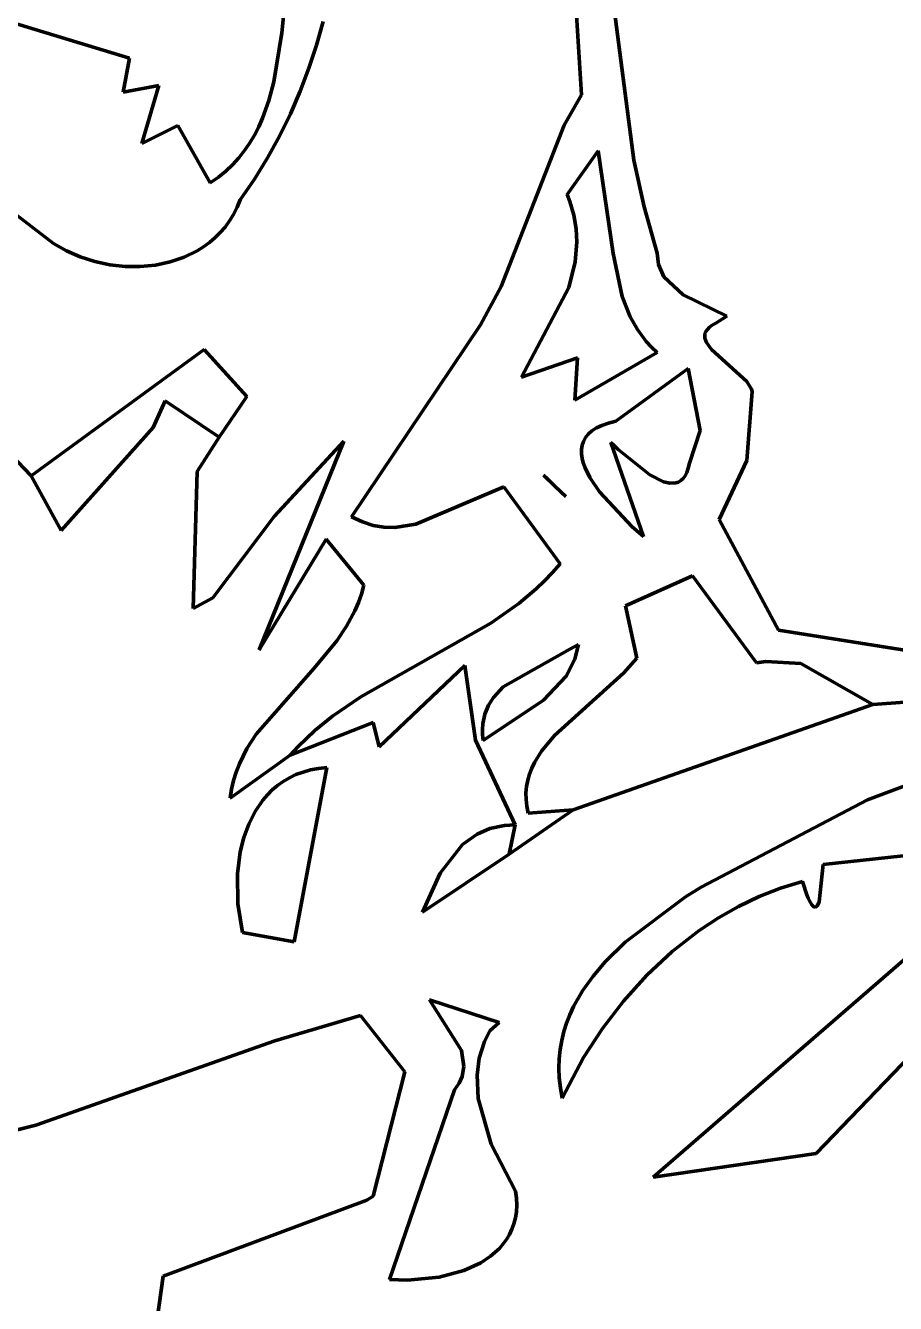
# Model space of a CAD drawing. Header units: millimetres. Extents: x 0 to 8.5, y 0 to 13.2.
# Drawn here: x 6.874 to 7.403, y 7.766 to 8.544 of the extents above; entities that cross this region are included whole.
import ezdxf

# ---------------------------------------------------------------- set-up
doc = ezdxf.new("R2010")
doc.units = ezdxf.units.MM
for name, color, linetype, lineweight in [('color#060606ff', 7, 'CONTINUOUS', 100), ('color#5c5c5cff', 7, 'CONTINUOUS', 100), ('color#aeaeaeff', 7, 'CONTINUOUS', 100), ('color#ffffffff', 7, 'CONTINUOUS', 100)]:
    doc.layers.add(name, color=color, linetype=linetype, lineweight=lineweight)

msp = doc.modelspace()

# ---------------------------------------------------------------- linework, layer by layer
at = {"layer": 'color#060606ff'}
for p, q in [((7.02945, 8.53921), (7.03578, 8.60323)), ((6.84469, 8.55187), (6.93681, 8.52395)), ((7.05458, 8.54621), (7.05055, 8.53187)), ((7.02459, 8.50951), (7.02945, 8.53921)), ((7.05055, 8.53187), (7.0459, 8.51771)), ((6.93681, 8.52395), (6.93284, 8.5033)), ((7.0459, 8.51771), (7.04061, 8.50375)), ((6.93284, 8.5033), (6.95451, 8.50724)), ((6.95451, 8.50724), (6.94433, 8.47203)), ((7.02154, 8.49818), (7.02459, 8.50951)), ((7.01766, 8.48734), (7.02154, 8.49818)), ((7.04061, 8.50375), (7.03467, 8.49002)), ((7.03467, 8.49002), (7.02806, 8.47653)), ((6.94433, 8.47203), (6.96606, 8.48301)), ((6.96606, 8.48301), (6.98588, 8.44806)), ((7.01278, 8.47712), (7.01535, 8.48215)), ((7.01535, 8.48215), (7.01766, 8.48734)), ((7.00993, 8.47229), (7.01278, 8.47712)), ((7.02806, 8.47653), (7.02076, 8.46331)), ((7.00331, 8.46324), (7.00678, 8.46765)), ((7.00678, 8.46765), (7.00993, 8.47229)), ((6.99534, 8.45512), (6.9995, 8.45905)), ((6.9995, 8.45905), (7.00331, 8.46324)), ((7.02076, 8.46331), (7.01278, 8.45037)), ((6.98588, 8.44806), (6.99081, 8.45145)), ((6.99081, 8.45145), (6.99534, 8.45512)), ((7.01278, 8.45037), (7.00408, 8.43774)), ((6.89054, 8.41115), (6.85509, 8.43842)), ((7.00408, 8.43774), (7.0022, 8.43317)), ((7.00003, 8.42889), (6.99759, 8.4249)), ((7.0022, 8.43317), (7.00003, 8.42889)), ((6.99488, 8.42118), (6.99192, 8.41775)), ((6.99759, 8.4249), (6.99488, 8.42118)), ((6.8984, 8.40663), (6.89054, 8.41115)), ((6.98533, 8.4117), (6.98174, 8.40908)), ((6.98873, 8.41459), (6.98533, 8.4117)), ((6.99192, 8.41775), (6.98873, 8.41459)), ((6.90682, 8.40295), (6.8984, 8.40663)), ((6.97796, 8.40673), (6.96994, 8.40281)), ((6.98174, 8.40908), (6.97796, 8.40673)), ((6.91565, 8.40014), (6.90682, 8.40295)), ((6.92477, 8.39822), (6.91565, 8.40014)), ((6.93404, 8.39721), (6.92477, 8.39822)), ((6.94332, 8.39715), (6.93404, 8.39721)), ((6.95249, 8.39804), (6.94332, 8.39715)), ((6.96141, 8.39992), (6.95249, 8.39804)), ((6.96994, 8.40281), (6.96141, 8.39992)), ((6.95121, 8.29915), (6.95841, 8.31545)), ((6.95841, 8.31545), (6.99129, 8.29334)), ((6.89529, 8.23661), (6.95121, 8.29915)), ((6.99129, 8.29334), (6.97791, 8.2724)), ((7.06704, 8.29101), (7.01564, 8.16394)), ((7.02473, 8.24503), (7.06704, 8.29101)), ((6.86503, 8.28234), (6.87705, 8.26977)), ((6.97791, 8.2724), (6.97556, 8.18918)), ((6.87705, 8.26977), (6.89529, 8.23661)), ((6.98735, 8.1956), (7.02473, 8.24503)), ((7.01564, 8.16394), (7.05639, 8.2312)), ((7.05639, 8.2312), (7.07933, 8.20327)), ((7.07933, 8.20327), (7.07781, 8.19791)), ((6.97556, 8.18918), (6.98735, 8.1956)), ((7.07781, 8.19791), (7.07596, 8.19276)), ((7.07382, 8.18779), (7.06875, 8.17835)), ((7.07596, 8.19276), (7.07382, 8.18779)), ((7.06875, 8.17835), (7.0628, 8.16947)), ((7.0628, 8.16947), (7.0491, 8.15292)), ((7.08866, 8.10494), (7.14067, 8.15448)), ((7.14067, 8.15448), (7.14727, 8.10913)), ((7.0491, 8.15292), (7.01381, 8.11275)), ((7.38884, 8.13066), (7.57187, 8.14455)), ((7.20658, 8.06673), (7.38884, 8.13066)), ((7.03445, 8.09993), (7.08503, 8.11977)), ((7.08503, 8.11977), (7.08866, 8.10494)), ((7.01381, 8.11275), (7.00821, 8.10394)), ((7.14727, 8.10913), (7.17137, 8.05755)), ((6.99799, 8.07372), (7.03445, 8.09993)), ((7.00821, 8.10394), (7.00357, 8.09458)), ((7.00357, 8.09458), (7.00167, 8.08966)), ((7.03698, 7.98639), (7.05673, 8.09247)), ((7.05673, 8.09247), (7.05164, 8.09189)), ((7.00009, 8.08455), (6.99886, 8.07924)), ((7.00167, 8.08966), (7.00009, 8.08455)), ((7.03403, 8.08615), (7.03029, 8.08395)), ((7.03802, 8.08806), (7.03403, 8.08615)), ((7.04229, 8.08966), (7.03802, 8.08806)), ((7.04682, 8.09094), (7.04229, 8.08966)), ((7.05164, 8.09189), (7.04682, 8.09094)), ((6.99886, 8.07924), (6.99799, 8.07372)), ((7.02359, 8.07876), (7.02061, 8.0758)), ((7.02681, 8.08148), (7.02359, 8.07876)), ((7.03029, 8.08395), (7.02681, 8.08148)), ((7.4163, 8.08431), (7.3856, 8.0727)), ((7.01787, 8.07261), (7.01311, 8.06564)), ((7.02061, 8.0758), (7.01787, 8.07261)), ((7.3856, 8.0727), (7.28434, 8.01962)), ((7.01311, 8.06564), (7.00926, 8.05799)), ((7.16763, 8.03971), (7.20658, 8.06673)), ((7.00926, 8.05799), (7.00628, 8.04978)), ((7.15593, 8.05523), (7.14817, 8.05193)), ((7.1648, 8.05714), (7.15593, 8.05523)), ((7.17137, 8.05755), (7.1648, 8.05714)), ((7.00628, 8.04978), (7.00413, 8.04115)), ((7.13932, 8.04564), (7.12578, 8.02821)), ((7.14817, 8.05193), (7.13932, 8.04564)), ((7.35854, 8.03336), (7.4729, 8.04579)), ((7.00413, 8.04115), (7.00239, 8.0277)), ((7.11489, 8.00433), (7.16763, 8.03971)), ((7.35622, 8.0107), (7.35854, 8.03336)), ((7.00239, 8.0277), (7.00263, 8.00954)), ((7.12578, 8.02821), (7.11489, 8.00433)), ((7.33264, 8.01895), (7.34605, 8.02308)), ((7.34605, 8.02308), (7.34699, 8.02)), ((7.28434, 8.01962), (7.27495, 8.01365)), ((7.31964, 8.01385), (7.33264, 8.01895)), ((7.34699, 8.02), (7.34788, 8.01729)), ((7.34788, 8.01729), (7.34872, 8.01494)), ((7.34872, 8.01494), (7.34953, 8.01294)), ((7.00263, 8.00954), (7.00551, 7.9921)), ((7.27495, 8.01365), (7.23816, 7.98611)), ((7.29493, 8.00095), (7.30706, 8.00783)), ((7.30706, 8.00783), (7.31964, 8.01385)), ((7.34953, 8.01294), (7.35029, 8.01127)), ((7.35029, 8.01127), (7.3517, 8.00887)), ((7.3517, 8.00887), (7.35295, 8.00762)), ((7.35295, 8.00762), (7.35405, 8.00742)), ((7.35405, 8.00742), (7.35502, 8.00814)), ((7.35502, 8.00814), (7.35622, 8.0107)), ((7.28327, 7.99328), (7.29493, 8.00095)), ((7.00551, 7.9921), (7.03698, 7.98639)), ((7.2667, 7.98038), (7.28327, 7.99328)), ((7.23816, 7.98611), (7.22595, 7.9741)), ((7.25132, 7.96601), (7.2667, 7.98038)), ((7.41643, 7.98283), (7.25532, 7.84322)), ((7.22595, 7.9741), (7.21868, 7.96554)), ((7.21868, 7.96554), (7.21227, 7.9565)), ((7.23717, 7.95035), (7.25132, 7.96601)), ((7.21227, 7.9565), (7.20687, 7.94697)), ((7.11925, 7.95113), (7.13861, 7.92031)), ((7.16166, 7.93721), (7.11925, 7.95113)), ((7.20687, 7.94697), (7.20459, 7.94202)), ((7.22434, 7.93359), (7.23717, 7.95035)), ((7.07728, 7.94157), (7.02511, 7.92622)), ((7.10415, 7.90718), (7.07728, 7.94157)), ((7.15581, 7.93223), (7.16166, 7.93721)), ((7.20261, 7.93693), (7.20096, 7.93172)), ((7.20459, 7.94202), (7.20261, 7.93693)), ((7.15262, 7.92569), (7.15581, 7.93223)), ((7.20096, 7.93172), (7.19965, 7.92637)), ((7.2129, 7.91593), (7.22434, 7.93359)), ((7.35446, 7.85762), (7.42712, 7.93327)), ((7.02511, 7.92622), (6.8799, 7.87481)), ((7.14949, 7.91558), (7.15262, 7.92569)), ((7.19965, 7.92637), (7.19869, 7.92088)), ((7.13861, 7.92031), (7.14017, 7.91044)), ((7.14817, 7.9052), (7.14949, 7.91558)), ((7.19811, 7.91526), (7.19793, 7.90949)), ((7.19869, 7.92088), (7.19811, 7.91526)), ((7.19992, 7.89132), (7.2129, 7.91593)), ((7.08504, 7.83166), (7.10415, 7.90718)), ((7.14017, 7.91044), (7.13902, 7.90444)), ((7.19793, 7.90949), (7.19816, 7.90358)), ((7.13718, 7.90043), (7.13439, 7.89641)), ((7.13902, 7.90444), (7.13718, 7.90043)), ((7.14884, 7.89115), (7.14817, 7.9052)), ((7.19816, 7.90358), (7.19881, 7.89753)), ((7.13439, 7.89641), (7.09494, 7.781)), ((7.15665, 7.86334), (7.14884, 7.89115)), ((7.19881, 7.89753), (7.19992, 7.89132)), ((6.8799, 7.87481), (6.84476, 7.86608)), ((7.17151, 7.83476), (7.15665, 7.86334)), ((7.25532, 7.84322), (7.35446, 7.85762)), ((6.95731, 7.7829), (7.081, 7.82919)), ((7.081, 7.82919), (7.08504, 7.83166)), ((7.17207, 7.83037), (7.17151, 7.83476)), ((7.17224, 7.82618), (7.17207, 7.83037)), ((7.17148, 7.81843), (7.17204, 7.8222)), ((7.17204, 7.8222), (7.17224, 7.82618)), ((7.16938, 7.81147), (7.17059, 7.81485)), ((7.17059, 7.81485), (7.17148, 7.81843)), ((7.16169, 7.79986), (7.16607, 7.80529)), ((7.16607, 7.80529), (7.16786, 7.80829)), ((7.16786, 7.80829), (7.16938, 7.81147)), ((7.15641, 7.79516), (7.16169, 7.79986)), ((7.14013, 7.78642), (7.15035, 7.79116)), ((7.15035, 7.79116), (7.15641, 7.79516)), ((6.95052, 7.73444), (6.95731, 7.7829)), ((7.10591, 7.78049), (7.12516, 7.78232)), ((7.12516, 7.78232), (7.14013, 7.78642)), ((7.09494, 7.781), (7.10591, 7.78049))]:
    msp.add_line(p, q, dxfattribs=at)
at = {"layer": 'color#5c5c5cff'}
for p, q in [((7.22234, 8.62511), (7.24347, 8.46182)), ((7.21159, 8.50153), (7.20693, 8.57589)), ((7.20113, 8.48314), (7.21159, 8.50153)), ((7.16289, 8.38492), (7.20113, 8.48314)), ((7.2218, 8.46761), (7.203, 8.44093)), ((7.2309, 8.40514), (7.2218, 8.46761)), ((7.24347, 8.46182), (7.24971, 8.43343)), ((7.203, 8.44093), (7.20462, 8.43669)), ((7.20462, 8.43669), (7.20702, 8.42832)), ((7.20702, 8.42832), (7.20839, 8.42007)), ((7.24971, 8.43343), (7.25766, 8.40531)), ((7.20839, 8.42007), (7.20881, 8.41194)), ((7.20881, 8.41194), (7.20785, 8.39998)), ((7.23646, 8.37889), (7.2309, 8.40514)), ((7.25766, 8.40531), (7.25855, 8.39845)), ((7.20785, 8.39998), (7.20404, 8.38444)), ((7.25855, 8.39845), (7.26182, 8.3909)), ((7.26182, 8.3909), (7.27357, 8.37999)), ((7.15026, 8.36173), (7.16289, 8.38492)), ((7.20404, 8.38444), (7.17516, 8.32993)), ((7.27357, 8.37999), (7.30009, 8.36685)), ((7.24135, 8.36663), (7.23646, 8.37889)), ((7.24569, 8.35891), (7.24135, 8.36663)), ((7.30009, 8.36685), (7.29334, 8.36266)), ((7.07187, 8.24497), (7.15026, 8.36173)), ((7.25107, 8.35161), (7.24569, 8.35891)), ((7.28729, 8.35764), (7.28674, 8.35632)), ((7.2882, 8.35893), (7.28729, 8.35764)), ((7.2895, 8.3602), (7.2882, 8.35893)), ((7.2912, 8.36144), (7.2895, 8.3602)), ((7.29334, 8.36266), (7.2912, 8.36144)), ((7.25418, 8.34814), (7.25107, 8.35161)), ((7.28674, 8.35632), (7.28662, 8.35364)), ((7.28662, 8.35364), (7.28762, 8.35088)), ((7.28762, 8.35088), (7.29081, 8.34662)), ((6.87705, 8.26977), (6.9822, 8.34659)), ((6.9822, 8.34659), (7.00806, 8.31812)), ((7.17516, 8.32993), (7.20932, 8.34155)), ((7.20754, 8.31578), (7.25761, 8.3448)), ((7.20932, 8.34155), (7.20754, 8.31578)), ((7.25761, 8.3448), (7.25418, 8.34814)), ((7.29081, 8.34662), (7.31217, 8.32714)), ((7.27645, 8.33509), (7.23253, 8.30304)), ((7.28381, 8.29735), (7.27645, 8.33509)), ((7.31217, 8.32714), (7.31501, 8.32257)), ((7.00806, 8.31812), (6.99129, 8.29334)), ((7.3155, 8.32106), (7.31216, 8.27908)), ((7.31501, 8.32257), (7.3155, 8.32106)), ((6.95841, 8.31545), (6.95121, 8.29915)), ((6.99129, 8.29334), (6.95841, 8.31545)), ((7.23253, 8.30304), (7.228, 8.3019)), ((6.95121, 8.29915), (6.89529, 8.23661)), ((7.21578, 8.29521), (7.21405, 8.29309)), ((7.21801, 8.29718), (7.21578, 8.29521)), ((7.22077, 8.29895), (7.21801, 8.29718)), ((7.22409, 8.30053), (7.22077, 8.29895)), ((7.228, 8.3019), (7.22409, 8.30053)), ((7.27726, 8.27743), (7.28381, 8.29735)), ((7.21201, 8.28838), (7.21164, 8.28584)), ((7.21281, 8.2908), (7.21201, 8.28838)), ((7.21405, 8.29309), (7.21281, 8.2908)), ((7.24944, 8.23302), (7.22951, 8.29006)), ((7.22951, 8.29006), (7.23145, 8.28834)), ((7.23145, 8.28834), (7.23404, 8.28592)), ((7.21164, 8.28584), (7.21165, 8.28319)), ((7.21165, 8.28319), (7.21204, 8.28046)), ((7.21204, 8.28046), (7.21276, 8.27764)), ((7.23404, 8.28592), (7.25312, 8.27036)), ((7.31216, 8.27908), (7.29543, 8.24329)), ((7.21276, 8.27764), (7.21379, 8.27476)), ((7.21379, 8.27476), (7.21666, 8.26889)), ((7.2747, 8.26986), (7.27574, 8.27194)), ((7.27574, 8.27194), (7.2766, 8.27445)), ((7.2766, 8.27445), (7.27726, 8.27743)), ((6.89529, 8.23661), (6.87705, 8.26977)), ((7.19129, 8.26758), (7.18855, 8.27028)), ((7.18855, 8.27028), (7.19522, 8.26372)), ((7.19522, 8.26372), (7.19129, 8.26758)), ((7.19522, 8.26372), (7.19923, 8.25995)), ((7.20204, 8.25731), (7.19522, 8.26372)), ((7.21666, 8.26889), (7.22259, 8.26001)), ((7.25312, 8.27036), (7.26151, 8.26616)), ((7.26151, 8.26616), (7.26542, 8.26528)), ((7.26542, 8.26528), (7.269, 8.26547)), ((7.269, 8.26547), (7.27062, 8.26603)), ((7.27062, 8.26603), (7.27213, 8.26693)), ((7.27213, 8.26693), (7.27349, 8.2682)), ((7.27349, 8.2682), (7.2747, 8.26986)), ((7.16446, 8.26309), (7.11096, 8.24037)), ((7.19875, 8.21631), (7.16446, 8.26309)), ((7.19923, 8.25995), (7.20204, 8.25731)), ((7.22259, 8.26001), (7.24255, 8.23884)), ((7.07844, 8.24175), (7.07187, 8.24497)), ((7.08499, 8.23966), (7.07844, 8.24175)), ((7.11096, 8.24037), (7.09803, 8.23843)), ((7.29543, 8.24329), (7.33147, 8.17604)), ((7.09152, 8.23859), (7.08499, 8.23966)), ((7.09803, 8.23843), (7.09152, 8.23859)), ((7.24255, 8.23884), (7.24944, 8.23302)), ((7.18922, 8.20591), (7.19409, 8.21097)), ((7.19409, 8.21097), (7.19875, 8.21631)), ((7.27923, 8.20901), (7.23834, 8.19065)), ((7.31815, 8.15602), (7.27923, 8.20901)), ((7.17352, 8.19218), (7.18416, 8.2011)), ((7.18416, 8.2011), (7.18922, 8.20591)), ((7.15652, 8.18021), (7.17352, 8.19218)), ((7.23834, 8.19065), (7.24535, 8.159)), ((7.07743, 8.1354), (7.15652, 8.18021)), ((7.33147, 8.17604), (7.44342, 8.15807)), ((7.20464, 8.16442), (7.164, 8.14145)), ((7.20978, 8.1672), (7.20464, 8.16442)), ((7.20752, 8.15829), (7.20978, 8.1672)), ((7.14067, 8.15448), (7.08866, 8.10494)), ((7.14727, 8.10913), (7.14067, 8.15448)), ((7.20231, 8.14797), (7.20752, 8.15829)), ((7.24535, 8.159), (7.2374, 8.15001)), ((7.32373, 8.15691), (7.31815, 8.15602)), ((7.34503, 8.15558), (7.32373, 8.15691)), ((7.38884, 8.13066), (7.34503, 8.15558)), ((7.18864, 8.13328), (7.20231, 8.14797)), ((7.2374, 8.15001), (7.19515, 8.11186)), ((7.164, 8.14145), (7.15807, 8.13507)), ((7.57187, 8.14455), (7.38884, 8.13066)), ((7.06021, 8.12361), (7.07743, 8.1354)), ((7.15181, 8.10882), (7.18864, 8.13328)), ((7.15807, 8.13507), (7.15502, 8.13025)), ((7.04939, 8.11485), (7.06021, 8.12361)), ((7.15281, 8.1249), (7.15158, 8.11896)), ((7.15502, 8.13025), (7.15281, 8.1249)), ((7.08503, 8.11977), (7.03445, 8.09993)), ((7.08866, 8.10494), (7.08503, 8.11977)), ((7.15158, 8.11896), (7.15136, 8.11575)), ((7.15136, 8.11575), (7.15144, 8.11237)), ((7.03924, 8.10517), (7.04939, 8.11485)), ((7.17137, 8.05755), (7.14727, 8.10913)), ((7.15144, 8.11237), (7.15181, 8.10882)), ((7.19515, 8.11186), (7.18723, 8.10227)), ((7.03445, 8.09993), (7.03924, 8.10517)), ((7.18723, 8.10227), (7.18306, 8.09551)), ((7.18306, 8.09551), (7.18137, 8.09201)), ((7.17892, 8.08472), (7.17821, 8.08092)), ((7.17999, 8.08842), (7.17892, 8.08472)), ((7.18137, 8.09201), (7.17999, 8.08842)), ((7.17821, 8.08092), (7.17787, 8.07701)), ((7.17787, 8.07701), (7.17792, 8.07298)), ((7.17792, 8.07298), (7.17839, 8.06882)), ((7.17839, 8.06882), (7.17931, 8.06454)), ((7.20658, 8.06673), (7.16763, 8.03971)), ((7.17931, 8.06454), (7.20658, 8.06673)), ((7.16763, 8.03971), (7.17137, 8.05755))]:
    msp.add_line(p, q, dxfattribs=at)
at = {"layer": 'color#aeaeaeff'}
for p, q in [((7.19522, 8.26372), (7.18855, 8.27028)), ((7.18855, 8.27028), (7.19129, 8.26758)), ((7.19129, 8.26758), (7.19522, 8.26372)), ((7.19522, 8.26372), (7.20204, 8.25731)), ((7.19923, 8.25995), (7.19522, 8.26372)), ((7.20204, 8.25731), (7.19923, 8.25995))]:
    msp.add_line(p, q, dxfattribs=at)
at = {"layer": 'color#ffffffff'}
for p, q in [((7.24347, 8.46182), (7.22234, 8.62511)), ((7.03578, 8.60323), (7.02945, 8.53921)), ((7.20693, 8.57589), (7.21159, 8.50153)), ((6.93681, 8.52395), (6.84469, 8.55187)), ((7.05055, 8.53187), (7.05458, 8.54621)), ((7.02945, 8.53921), (7.02459, 8.50951)), ((7.0459, 8.51771), (7.05055, 8.53187)), ((6.93284, 8.5033), (6.93681, 8.52395)), ((7.04061, 8.50375), (7.0459, 8.51771)), ((6.95451, 8.50724), (6.93284, 8.5033)), ((6.94433, 8.47203), (6.95451, 8.50724)), ((7.02459, 8.50951), (7.02154, 8.49818)), ((7.02154, 8.49818), (7.01766, 8.48734)), ((7.03467, 8.49002), (7.04061, 8.50375)), ((7.21159, 8.50153), (7.20113, 8.48314)), ((7.02806, 8.47653), (7.03467, 8.49002)), ((6.96606, 8.48301), (6.94433, 8.47203)), ((6.98588, 8.44806), (6.96606, 8.48301)), ((7.01535, 8.48215), (7.01278, 8.47712)), ((7.01766, 8.48734), (7.01535, 8.48215)), ((7.20113, 8.48314), (7.16289, 8.38492)), ((7.01278, 8.47712), (7.00993, 8.47229)), ((7.02076, 8.46331), (7.02806, 8.47653)), ((7.00678, 8.46765), (7.00331, 8.46324)), ((7.00993, 8.47229), (7.00678, 8.46765)), ((7.203, 8.44093), (7.2218, 8.46761)), ((7.2218, 8.46761), (7.2309, 8.40514)), ((6.9995, 8.45905), (6.99534, 8.45512)), ((7.00331, 8.46324), (6.9995, 8.45905)), ((7.01278, 8.45037), (7.02076, 8.46331)), ((7.24971, 8.43343), (7.24347, 8.46182)), ((6.99081, 8.45145), (6.98588, 8.44806)), ((6.99534, 8.45512), (6.99081, 8.45145)), ((7.00408, 8.43774), (7.01278, 8.45037)), ((6.85509, 8.43842), (6.89054, 8.41115)), ((7.0022, 8.43317), (7.00408, 8.43774)), ((7.20462, 8.43669), (7.203, 8.44093)), ((7.20702, 8.42832), (7.20462, 8.43669)), ((6.99759, 8.4249), (7.00003, 8.42889)), ((7.00003, 8.42889), (7.0022, 8.43317)), ((7.20839, 8.42007), (7.20702, 8.42832)), ((7.25766, 8.40531), (7.24971, 8.43343)), ((6.99192, 8.41775), (6.99488, 8.42118)), ((6.99488, 8.42118), (6.99759, 8.4249)), ((7.20881, 8.41194), (7.20839, 8.42007)), ((6.89054, 8.41115), (6.8984, 8.40663)), ((6.98174, 8.40908), (6.98533, 8.4117)), ((6.98533, 8.4117), (6.98873, 8.41459)), ((6.98873, 8.41459), (6.99192, 8.41775)), ((7.20785, 8.39998), (7.20881, 8.41194)), ((6.8984, 8.40663), (6.90682, 8.40295)), ((6.96994, 8.40281), (6.97796, 8.40673)), ((6.97796, 8.40673), (6.98174, 8.40908)), ((7.2309, 8.40514), (7.23646, 8.37889)), ((7.25855, 8.39845), (7.25766, 8.40531)), ((6.90682, 8.40295), (6.91565, 8.40014)), ((6.91565, 8.40014), (6.92477, 8.39822)), ((6.92477, 8.39822), (6.93404, 8.39721)), ((6.93404, 8.39721), (6.94332, 8.39715)), ((6.94332, 8.39715), (6.95249, 8.39804)), ((6.95249, 8.39804), (6.96141, 8.39992)), ((6.96141, 8.39992), (6.96994, 8.40281)), ((7.20404, 8.38444), (7.20785, 8.39998)), ((7.26182, 8.3909), (7.25855, 8.39845)), ((7.27357, 8.37999), (7.26182, 8.3909)), ((7.16289, 8.38492), (7.15026, 8.36173)), ((7.17516, 8.32993), (7.20404, 8.38444)), ((7.30009, 8.36685), (7.27357, 8.37999)), ((7.23646, 8.37889), (7.24135, 8.36663)), ((7.24135, 8.36663), (7.24569, 8.35891)), ((7.29334, 8.36266), (7.30009, 8.36685)), ((7.15026, 8.36173), (7.07187, 8.24497)), ((7.24569, 8.35891), (7.25107, 8.35161)), ((7.28674, 8.35632), (7.28729, 8.35764)), ((7.28729, 8.35764), (7.2882, 8.35893)), ((7.2882, 8.35893), (7.2895, 8.3602)), ((7.2895, 8.3602), (7.2912, 8.36144)), ((7.2912, 8.36144), (7.29334, 8.36266)), ((7.25107, 8.35161), (7.25418, 8.34814)), ((7.28662, 8.35364), (7.28674, 8.35632)), ((7.28762, 8.35088), (7.28662, 8.35364)), ((7.29081, 8.34662), (7.28762, 8.35088)), ((6.9822, 8.34659), (6.87705, 8.26977)), ((7.00806, 8.31812), (6.9822, 8.34659)), ((7.20932, 8.34155), (7.17516, 8.32993)), ((7.25761, 8.3448), (7.20754, 8.31578)), ((7.20754, 8.31578), (7.20932, 8.34155)), ((7.25418, 8.34814), (7.25761, 8.3448)), ((7.31217, 8.32714), (7.29081, 8.34662)), ((7.23253, 8.30304), (7.27645, 8.33509)), ((7.27645, 8.33509), (7.28381, 8.29735)), ((7.31501, 8.32257), (7.31217, 8.32714)), ((6.99129, 8.29334), (7.00806, 8.31812)), ((7.31216, 8.27908), (7.3155, 8.32106)), ((7.3155, 8.32106), (7.31501, 8.32257)), ((7.228, 8.3019), (7.23253, 8.30304)), ((7.21405, 8.29309), (7.21578, 8.29521)), ((7.21578, 8.29521), (7.21801, 8.29718)), ((7.21801, 8.29718), (7.22077, 8.29895)), ((7.22077, 8.29895), (7.22409, 8.30053)), ((7.22409, 8.30053), (7.228, 8.3019)), ((7.28381, 8.29735), (7.27726, 8.27743)), ((6.97791, 8.2724), (6.99129, 8.29334)), ((7.01564, 8.16394), (7.06704, 8.29101)), ((7.06704, 8.29101), (7.02473, 8.24503)), ((7.21164, 8.28584), (7.21201, 8.28838)), ((7.21201, 8.28838), (7.21281, 8.2908)), ((7.21281, 8.2908), (7.21405, 8.29309)), ((7.23145, 8.28834), (7.22951, 8.29006)), ((7.22951, 8.29006), (7.24944, 8.23302)), ((7.23404, 8.28592), (7.23145, 8.28834)), ((6.87705, 8.26977), (6.86503, 8.28234)), ((7.21165, 8.28319), (7.21164, 8.28584)), ((7.21204, 8.28046), (7.21165, 8.28319)), ((7.21276, 8.27764), (7.21204, 8.28046)), ((7.25312, 8.27036), (7.23404, 8.28592)), ((7.29543, 8.24329), (7.31216, 8.27908)), ((6.97556, 8.18918), (6.97791, 8.2724)), ((7.21379, 8.27476), (7.21276, 8.27764)), ((7.21666, 8.26889), (7.21379, 8.27476)), ((7.27574, 8.27194), (7.2747, 8.26986)), ((7.2766, 8.27445), (7.27574, 8.27194)), ((7.27726, 8.27743), (7.2766, 8.27445)), ((7.22259, 8.26001), (7.21666, 8.26889)), ((7.26151, 8.26616), (7.25312, 8.27036)), ((7.26542, 8.26528), (7.26151, 8.26616)), ((7.269, 8.26547), (7.26542, 8.26528)), ((7.27062, 8.26603), (7.269, 8.26547)), ((7.27213, 8.26693), (7.27062, 8.26603)), ((7.27349, 8.2682), (7.27213, 8.26693)), ((7.2747, 8.26986), (7.27349, 8.2682)), ((7.11096, 8.24037), (7.16446, 8.26309)), ((7.16446, 8.26309), (7.19875, 8.21631)), ((7.24255, 8.23884), (7.22259, 8.26001)), ((7.02473, 8.24503), (6.98735, 8.1956)), ((7.07187, 8.24497), (7.07844, 8.24175)), ((7.07844, 8.24175), (7.08499, 8.23966)), ((7.09803, 8.23843), (7.11096, 8.24037)), ((7.33147, 8.17604), (7.29543, 8.24329)), ((7.08499, 8.23966), (7.09152, 8.23859)), ((7.09152, 8.23859), (7.09803, 8.23843)), ((7.24944, 8.23302), (7.24255, 8.23884)), ((7.05639, 8.2312), (7.01564, 8.16394)), ((7.07933, 8.20327), (7.05639, 8.2312)), ((7.19409, 8.21097), (7.18922, 8.20591)), ((7.19875, 8.21631), (7.19409, 8.21097)), ((7.23834, 8.19065), (7.27923, 8.20901)), ((7.27923, 8.20901), (7.31815, 8.15602)), ((7.07781, 8.19791), (7.07933, 8.20327)), ((7.18416, 8.2011), (7.17352, 8.19218)), ((7.18922, 8.20591), (7.18416, 8.2011)), ((6.98735, 8.1956), (6.97556, 8.18918)), ((7.07596, 8.19276), (7.07781, 8.19791)), ((7.06875, 8.17835), (7.07382, 8.18779)), ((7.07382, 8.18779), (7.07596, 8.19276)), ((7.17352, 8.19218), (7.15652, 8.18021)), ((7.24535, 8.159), (7.23834, 8.19065)), ((7.0628, 8.16947), (7.06875, 8.17835)), ((7.15652, 8.18021), (7.07743, 8.1354)), ((7.44342, 8.15807), (7.33147, 8.17604)), ((7.0491, 8.15292), (7.0628, 8.16947)), ((7.164, 8.14145), (7.20464, 8.16442)), ((7.20464, 8.16442), (7.20978, 8.1672)), ((7.20978, 8.1672), (7.20752, 8.15829)), ((7.20752, 8.15829), (7.20231, 8.14797)), ((7.2374, 8.15001), (7.24535, 8.159)), ((7.31815, 8.15602), (7.32373, 8.15691)), ((7.32373, 8.15691), (7.34503, 8.15558)), ((7.34503, 8.15558), (7.38884, 8.13066)), ((7.01381, 8.11275), (7.0491, 8.15292)), ((7.20231, 8.14797), (7.18864, 8.13328)), ((7.19515, 8.11186), (7.2374, 8.15001)), ((7.15807, 8.13507), (7.164, 8.14145)), ((7.07743, 8.1354), (7.06021, 8.12361)), ((7.18864, 8.13328), (7.15181, 8.10882)), ((7.15502, 8.13025), (7.15807, 8.13507)), ((7.06021, 8.12361), (7.04939, 8.11485)), ((7.15158, 8.11896), (7.15281, 8.1249)), ((7.15281, 8.1249), (7.15502, 8.13025)), ((7.38884, 8.13066), (7.20658, 8.06673)), ((7.15136, 8.11575), (7.15158, 8.11896)), ((7.15144, 8.11237), (7.15136, 8.11575)), ((7.00821, 8.10394), (7.01381, 8.11275)), ((7.04939, 8.11485), (7.03924, 8.10517)), ((7.15181, 8.10882), (7.15144, 8.11237)), ((7.18723, 8.10227), (7.19515, 8.11186)), ((7.03445, 8.09993), (6.99799, 8.07372)), ((7.00357, 8.09458), (7.00821, 8.10394)), ((7.03924, 8.10517), (7.03445, 8.09993)), ((7.18306, 8.09551), (7.18723, 8.10227)), ((7.00167, 8.08966), (7.00357, 8.09458)), ((7.05673, 8.09247), (7.03698, 7.98639)), ((7.05164, 8.09189), (7.05673, 8.09247)), ((7.18137, 8.09201), (7.18306, 8.09551)), ((6.99886, 8.07924), (7.00009, 8.08455)), ((7.00009, 8.08455), (7.00167, 8.08966)), ((7.03029, 8.08395), (7.03403, 8.08615)), ((7.03403, 8.08615), (7.03802, 8.08806)), ((7.03802, 8.08806), (7.04229, 8.08966)), ((7.04229, 8.08966), (7.04682, 8.09094)), ((7.04682, 8.09094), (7.05164, 8.09189)), ((7.17821, 8.08092), (7.17892, 8.08472)), ((7.17892, 8.08472), (7.17999, 8.08842)), ((7.17999, 8.08842), (7.18137, 8.09201)), ((6.99799, 8.07372), (6.99886, 8.07924)), ((7.02061, 8.0758), (7.02359, 8.07876)), ((7.02359, 8.07876), (7.02681, 8.08148)), ((7.02681, 8.08148), (7.03029, 8.08395)), ((7.17787, 8.07701), (7.17821, 8.08092)), ((7.17792, 8.07298), (7.17787, 8.07701)), ((7.3856, 8.0727), (7.4163, 8.08431)), ((7.01311, 8.06564), (7.01787, 8.07261)), ((7.01787, 8.07261), (7.02061, 8.0758)), ((7.17839, 8.06882), (7.17792, 8.07298)), ((7.17931, 8.06454), (7.17839, 8.06882)), ((7.28434, 8.01962), (7.3856, 8.0727)), ((7.00926, 8.05799), (7.01311, 8.06564)), ((7.20658, 8.06673), (7.17931, 8.06454)), ((7.00628, 8.04978), (7.00926, 8.05799)), ((7.14817, 8.05193), (7.15593, 8.05523)), ((7.15593, 8.05523), (7.1648, 8.05714)), ((7.1648, 8.05714), (7.17137, 8.05755)), ((7.17137, 8.05755), (7.16763, 8.03971)), ((7.00413, 8.04115), (7.00628, 8.04978)), ((7.12578, 8.02821), (7.13932, 8.04564)), ((7.13932, 8.04564), (7.14817, 8.05193)), ((7.4729, 8.04579), (7.35854, 8.03336)), ((7.00239, 8.0277), (7.00413, 8.04115)), ((7.16763, 8.03971), (7.11489, 8.00433)), ((7.35854, 8.03336), (7.35622, 8.0107)), ((7.00263, 8.00954), (7.00239, 8.0277)), ((7.11489, 8.00433), (7.12578, 8.02821)), ((7.34605, 8.02308), (7.33264, 8.01895)), ((7.34699, 8.02), (7.34605, 8.02308)), ((7.27495, 8.01365), (7.28434, 8.01962)), ((7.33264, 8.01895), (7.31964, 8.01385)), ((7.34788, 8.01729), (7.34699, 8.02)), ((7.34872, 8.01494), (7.34788, 8.01729)), ((7.34953, 8.01294), (7.34872, 8.01494)), ((7.00551, 7.9921), (7.00263, 8.00954)), ((7.23816, 7.98611), (7.27495, 8.01365)), ((7.30706, 8.00783), (7.29493, 8.00095)), ((7.31964, 8.01385), (7.30706, 8.00783)), ((7.35029, 8.01127), (7.34953, 8.01294)), ((7.3517, 8.00887), (7.35029, 8.01127)), ((7.35295, 8.00762), (7.3517, 8.00887)), ((7.35405, 8.00742), (7.35295, 8.00762)), ((7.35502, 8.00814), (7.35405, 8.00742)), ((7.35622, 8.0107), (7.35502, 8.00814)), ((7.29493, 8.00095), (7.28327, 7.99328)), ((7.03698, 7.98639), (7.00551, 7.9921)), ((7.28327, 7.99328), (7.2667, 7.98038)), ((7.22595, 7.9741), (7.23816, 7.98611)), ((7.2667, 7.98038), (7.25132, 7.96601)), ((7.25532, 7.84322), (7.41643, 7.98283)), ((7.21868, 7.96554), (7.22595, 7.9741)), ((7.21227, 7.9565), (7.21868, 7.96554)), ((7.25132, 7.96601), (7.23717, 7.95035)), ((7.20687, 7.94697), (7.21227, 7.9565)), ((7.11925, 7.95113), (7.16166, 7.93721)), ((7.13861, 7.92031), (7.11925, 7.95113)), ((7.20459, 7.94202), (7.20687, 7.94697)), ((7.23717, 7.95035), (7.22434, 7.93359)), ((7.02511, 7.92622), (7.07728, 7.94157)), ((7.07728, 7.94157), (7.10415, 7.90718)), ((7.16166, 7.93721), (7.15581, 7.93223)), ((7.20096, 7.93172), (7.20261, 7.93693)), ((7.20261, 7.93693), (7.20459, 7.94202)), ((7.15581, 7.93223), (7.15262, 7.92569)), ((7.19965, 7.92637), (7.20096, 7.93172)), ((7.22434, 7.93359), (7.2129, 7.91593)), ((7.42712, 7.93327), (7.35446, 7.85762)), ((6.8799, 7.87481), (7.02511, 7.92622)), ((7.15262, 7.92569), (7.14949, 7.91558)), ((7.19869, 7.92088), (7.19965, 7.92637)), ((7.14017, 7.91044), (7.13861, 7.92031)), ((7.14949, 7.91558), (7.14817, 7.9052)), ((7.19793, 7.90949), (7.19811, 7.91526)), ((7.19811, 7.91526), (7.19869, 7.92088)), ((7.2129, 7.91593), (7.19992, 7.89132)), ((7.10415, 7.90718), (7.08504, 7.83166)), ((7.13902, 7.90444), (7.14017, 7.91044)), ((7.19816, 7.90358), (7.19793, 7.90949)), ((7.13439, 7.89641), (7.13718, 7.90043)), ((7.13718, 7.90043), (7.13902, 7.90444)), ((7.14817, 7.9052), (7.14884, 7.89115)), ((7.19881, 7.89753), (7.19816, 7.90358)), ((7.09494, 7.781), (7.13439, 7.89641)), ((7.14884, 7.89115), (7.15665, 7.86334)), ((7.19992, 7.89132), (7.19881, 7.89753)), ((6.84476, 7.86608), (6.8799, 7.87481)), ((7.15665, 7.86334), (7.17151, 7.83476)), ((7.35446, 7.85762), (7.25532, 7.84322)), ((7.081, 7.82919), (6.95731, 7.7829)), ((7.08504, 7.83166), (7.081, 7.82919)), ((7.17151, 7.83476), (7.17207, 7.83037)), ((7.17207, 7.83037), (7.17224, 7.82618)), ((7.17204, 7.8222), (7.17148, 7.81843)), ((7.17224, 7.82618), (7.17204, 7.8222)), ((7.17059, 7.81485), (7.16938, 7.81147)), ((7.17148, 7.81843), (7.17059, 7.81485)), ((7.16607, 7.80529), (7.16169, 7.79986)), ((7.16786, 7.80829), (7.16607, 7.80529)), ((7.16938, 7.81147), (7.16786, 7.80829)), ((7.16169, 7.79986), (7.15641, 7.79516)), ((7.15035, 7.79116), (7.14013, 7.78642)), ((7.15641, 7.79516), (7.15035, 7.79116)), ((6.95731, 7.7829), (6.95052, 7.73444)), ((7.12516, 7.78232), (7.10591, 7.78049)), ((7.14013, 7.78642), (7.12516, 7.78232)), ((7.10591, 7.78049), (7.09494, 7.781))]:
    msp.add_line(p, q, dxfattribs=at)

doc.saveas('drawing.dxf')
